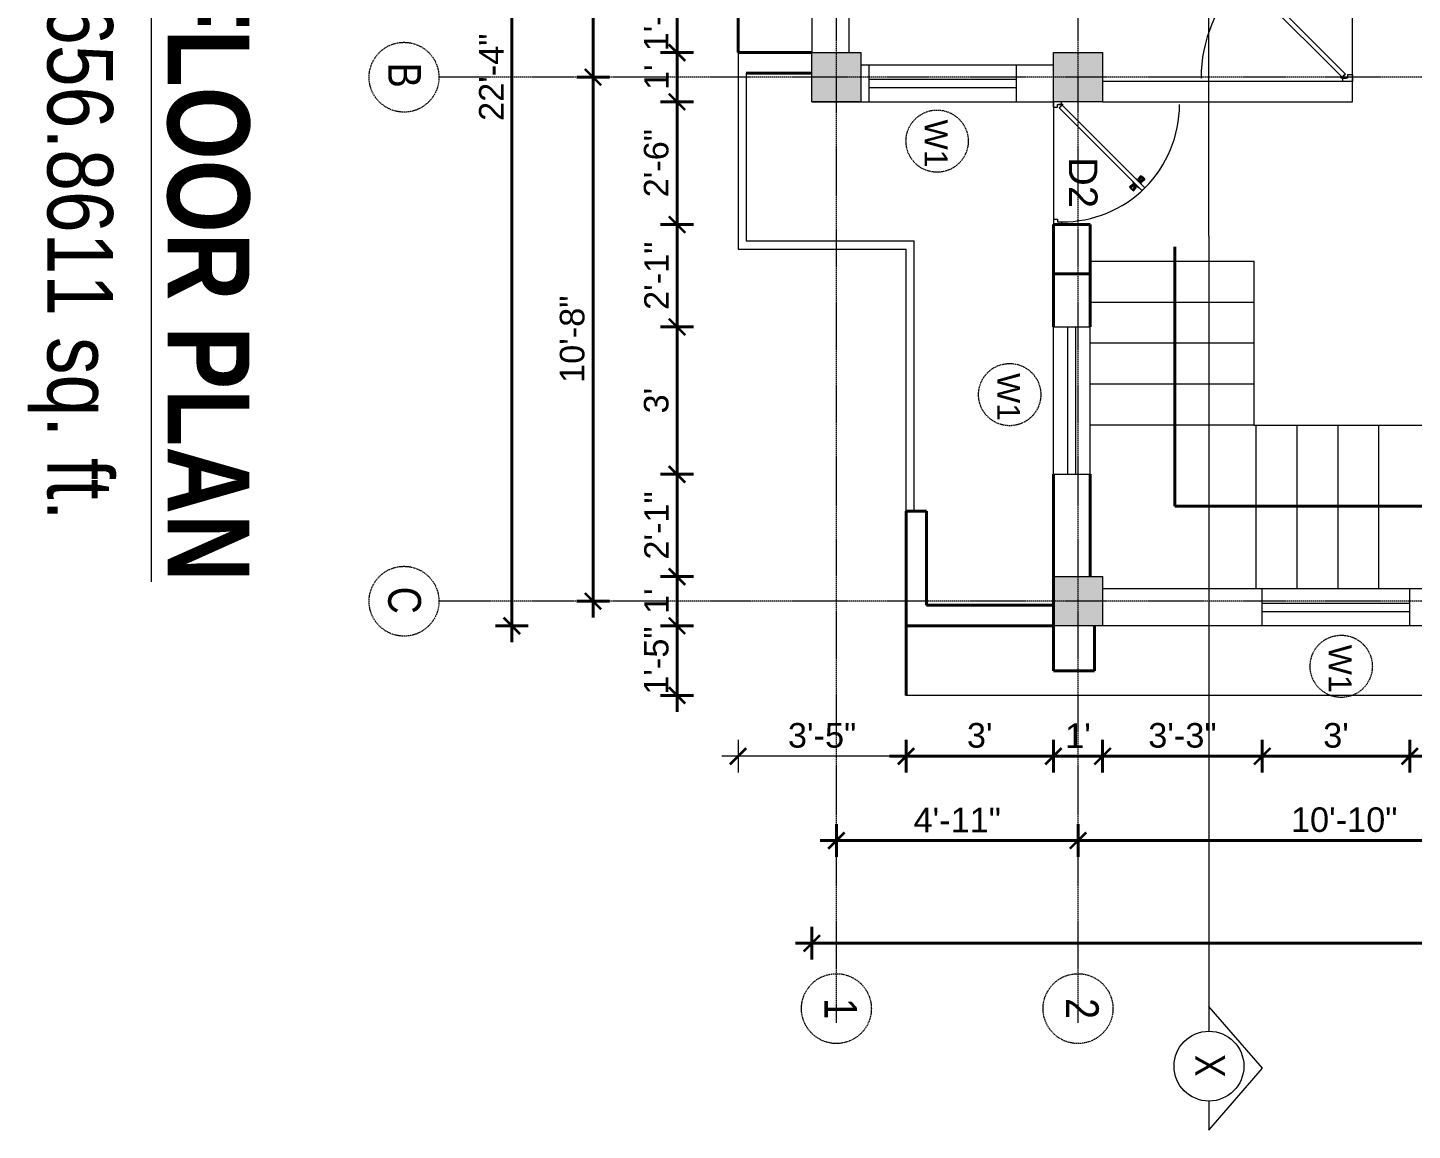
# Model space of a CAD drawing. Header units: inches. Extents: x 141029 to 166402, y -23568 to -18036.
# Drawn here: x 162493.4 to 162831.6, y -21508.2 to -21238.9 of the extents above; entities that cross this region are included whole.
import ezdxf

# ---------------------------------------------------------------- set-up
doc = ezdxf.new("R2010")
doc.units = ezdxf.units.IN
doc.header["$LTSCALE"] = 0.5
doc.header["$MEASUREMENT"] = 0
doc.header["$PDMODE"] = 66
doc.linetypes.add('CENTER', pattern=[2, 1.25, -0.25, 0.25, -0.25])
for name, color, linetype, lineweight in [('Annotate-Lite.w', 177, 'Continuous', 9), ('Annotations-Bold.w', 177, 'Continuous', 13), ('DOOR & WIN', 1, 'Continuous', 25), ('PUERTAS', 7, 'Continuous', 9), ('TEXT', 220, 'Continuous', 9), ('Text-100.w', 254, 'Continuous', 9), ('wall', 1, 'Continuous', 40)]:
    doc.layers.add(name, color=color, linetype=linetype, lineweight=lineweight)
doc.styles.add('ARAIL', font='ARIALN.TTF')
doc.styles.add('arial', font='arial.ttf')
doc.styles.add('DIMTEXT', font='arial.ttf', dxfattribs={"height": 6})
doc.styles.add('gaurav', font='arial.ttf')
doc.styles.get("Standard").update_dxf_attribs({"font": 'arial.ttf'})
doc.dimstyles.new('1 by 96', dxfattribs={"dimtxt": 6, "dimasz": 4, "dimexe": 4, "dimexo": 4, "dimgap": 2, "dimtad": 1, "dimdec": 0, "dimzin": 0, "dimdsep": 46, "dimlunit": 4, "dimtxsty": 'Standard', "dimblk": 'ARCHTICK', "dimcen": 0, "dimdle": 4, "dimadec": 0, "dimazin": 0, "dimtfac": 1, "dimtdec": 0, "dimtix": 1, "dimtofl": 0, "dimtmove": 1, "dimatfit": 3, "dimldrblk": 'ARCHTICK', "dimfxl": 4, "dimfxlon": 1, "dimtolj": 1, "dimtzin": 0, "dimlwd": -1, "dimlwe": -1, "dimarcsym": 0})

# ---------------------------------------------------------------- blocks, each defined once
blk = doc.blocks.new('3ft')
at = {"layer": 'PUERTAS', "color": 6}
for p, q in [((1.01, 2.52), (25.23, 26.74)), ((26.05, 25.92), (1.77, 1.64)), ((26.05, 25.92), (25.23, 26.74)), ((0, 2.4), (0, 0)), ((0.72, 2.4), (0, 2.4)), ((1.6, 0), (0, 0)), ((0.72, 1.52), (0.72, 2.44)), ((0.8, 1.52), (0.72, 1.52)), ((0.8, 1.52), (0.8, 2.41)), ((0.8, 1.2), (0.8, 1.52)), ((1.6, 1.2), (0.8, 1.2)), ((1.57, 1.84), (0.94, 2.47)), ((1.63, 1.89), (0.97, 2.55)), ((1.63, 1.89), (1.57, 1.84)), ((1.77, 1.64), (1.57, 1.84)), ((1.6, 0), (1.6, 1.2)), ((34.4, 0), (34.4, 1.2)), ((34.4, 1.2), (35.2, 1.2)), ((34.4, 0), (36, 0)), ((35.2, 1.2), (35.2, 2.4)), ((35.2, 2.4), (36, 2.4)), ((36, 0), (36, 2.4))]:
    blk.add_line(p, q, dxfattribs=at)
at = {"layer": 'PUERTAS', "color": 8}
for p, q in [((22.57, 24.94), (21.65, 25.68)), ((22.63, 24.99), (21.69, 25.75)), ((22.74, 25.1), (21.84, 25.9)), ((22.13, 26.28), (21.98, 26.13)), ((22.88, 25.24), (22.01, 26.06)), ((22.13, 26.28), (22.27, 26.42)), ((22.29, 26.41), (22.27, 26.42)), ((23.16, 25.52), (22.34, 26.39)), ((23.3, 25.66), (22.5, 26.56)), ((23.41, 25.77), (22.65, 26.71)), ((22.69, 24.32), (23.02, 24.83)), ((23.46, 25.83), (22.72, 26.75)), ((22.95, 24.96), (22.84, 25.07)), ((22.98, 24.99), (22.86, 25.1)), ((23.03, 25.04), (22.91, 25.15)), ((22.91, 24.53), (23.1, 24.91)), ((23.11, 25.12), (22.99, 25.23)), ((23.13, 24.76), (23.18, 24.99)), ((23.28, 25.3), (23.17, 25.41)), ((23.36, 25.37), (23.25, 25.49)), ((23.31, 24.94), (23.28, 25.08)), ((23.41, 25.43), (23.3, 25.54)), ((23.46, 25.09), (23.32, 25.13)), ((23.44, 25.45), (23.33, 25.56)), ((23.64, 25.27), (23.41, 25.22)), ((23.87, 25.49), (23.49, 25.3)), ((24.08, 25.71), (23.57, 25.38)), ((23.63, 23.38), (24.14, 23.72)), ((23.84, 23.6), (24.22, 23.79)), ((24.07, 23.82), (24.3, 23.88)), ((24.25, 24), (24.39, 23.97)), ((24.35, 23.72), (24.46, 23.61)), ((24.4, 24.15), (24.43, 24.01)), ((24.43, 23.8), (24.54, 23.69)), ((24.58, 24.33), (24.52, 24.1)), ((24.6, 23.97), (24.72, 23.86)), ((24.8, 24.56), (24.61, 24.18)), ((25.02, 24.77), (24.68, 24.26)), ((24.68, 24.05), (24.79, 23.94)), ((24.73, 24.1), (24.85, 23.99)), ((24.76, 24.13), (24.87, 24.02)), ((24.83, 23.85), (25.7, 23.03)), ((24.97, 23.99), (25.87, 23.2)), ((25.08, 24.1), (26.02, 23.34)), ((25.14, 24.15), (26.06, 23.41)), ((24.25, 23.26), (24.99, 22.34)), ((24.27, 23.64), (24.38, 23.53)), ((24.3, 23.67), (24.41, 23.56)), ((24.3, 23.32), (25.06, 22.38)), ((24.41, 23.43), (25.2, 22.53)), ((24.55, 23.57), (25.37, 22.7)), ((25.58, 22.82), (25.43, 22.67)), ((25.58, 22.82), (25.73, 22.97)), ((25.72, 22.98), (25.73, 22.97)), ((0, 0), (36, 0))]:
    blk.add_line(p, q, dxfattribs=at)
at = {"layer": 'PUERTAS', "color": 1}
for p, q in [((21.67, 25.73), (22.17, 26.23)), ((22.49, 24.95), (21.67, 25.61)), ((21.7, 25.82), (22.14, 26.26)), ((21.73, 25.79), (21.7, 25.82)), ((22.58, 26.7), (22.14, 26.26)), ((22.67, 26.73), (22.17, 26.23)), ((22.61, 26.67), (22.58, 26.7)), ((22.6, 24.96), (23.02, 25.38)), ((22.61, 24.25), (22.92, 24.72)), ((22.62, 24.13), (22.61, 24.14)), ((22.7, 25.07), (22.71, 25.06)), ((23.45, 25.91), (22.79, 26.73)), ((22.82, 25.06), (23.08, 25.32)), ((22.94, 24.95), (22.83, 25.07)), ((22.92, 24.72), (22.92, 24.72)), ((22.93, 24.94), (23.19, 25.21)), ((22.93, 24.84), (22.93, 24.83)), ((23.44, 25.81), (23.02, 25.38)), ((23.34, 25.58), (23.08, 25.32)), ((23.46, 25.47), (23.19, 25.21)), ((23.33, 25.7), (23.34, 25.69)), ((23.45, 25.46), (23.33, 25.57)), ((23.57, 25.47), (23.57, 25.47)), ((24.15, 25.79), (23.68, 25.48)), ((23.68, 25.48), (23.68, 25.48)), ((24.25, 23.62), (24.51, 23.89)), ((24.27, 25.78), (24.26, 25.79)), ((24.26, 23.29), (24.69, 23.71)), ((24.37, 23.52), (24.63, 23.77)), ((24.78, 24.15), (24.51, 23.89)), ((24.89, 24.03), (24.63, 23.77)), ((25.11, 24.14), (24.69, 23.71)), ((24.77, 24.14), (24.88, 24.03)), ((24.79, 24.38), (24.78, 24.37)), ((24.78, 24.26), (24.78, 24.26)), ((25.1, 24.84), (24.79, 24.38)), ((25, 24.03), (25, 24.03)), ((25.09, 24.96), (25.1, 24.95)), ((25.22, 24.14), (26.03, 23.48)), ((23.44, 23.31), (23.45, 23.3)), ((23.56, 23.3), (24.03, 23.61)), ((24.03, 23.61), (24.03, 23.62)), ((24.14, 23.62), (24.14, 23.62)), ((24.26, 23.63), (24.37, 23.52)), ((24.26, 23.18), (24.92, 22.37)), ((24.37, 23.4), (24.37, 23.4)), ((25.04, 22.36), (25.54, 22.86)), ((25.1, 22.42), (25.13, 22.39)), ((25.13, 22.39), (25.57, 22.83)), ((26.04, 23.37), (25.54, 22.86)), ((26.01, 23.27), (25.57, 22.83)), ((25.98, 23.3), (26.01, 23.27))]:
    blk.add_line(p, q, dxfattribs=at)
at = {"layer": 'PUERTAS', "color": 2}
for p, q in [((21.99, 26.11), (21.98, 26.13)), ((25.42, 22.68), (25.43, 22.67))]:
    blk.add_line(p, q, dxfattribs=at)
at = {"layer": 'PUERTAS', "color": 6}
for radius in [0.155, 0.0752]:
    blk.add_circle((0.82, 2.56), radius, dxfattribs=at)
blk.add_arc((0.82, 2.56), 34.38, 359.7285, 90.0333, dxfattribs=at)
at = {"layer": 'PUERTAS', "color": 1}
for centre, start, end in [((22.54, 25.01), 231.0764, 315), ((22.67, 24.2), 135, 225), ((22.73, 26.68), 38.9236, 135), ((22.77, 25.12), 225, 315), ((22.99, 24.89), 135, 219.7428), ((22.87, 24.78), 315, 39.7428), ((23.28, 25.63), 315, 45), ((23.39, 25.86), 315, 38.9236), ((23.51, 25.41), 50.2572, 135), ((23.62, 25.53), 230.2572, 315), ((24.2, 25.73), 45, 135), ((24.84, 24.31), 135, 219.7428), ((24.72, 24.21), 315, 39.7428), ((24.94, 23.98), 45, 135), ((25.04, 24.89), 315, 45), ((25.17, 24.08), 51.0764, 135), ((23.51, 23.36), 225, 315), ((24.09, 23.56), 50.2572, 135), ((24.2, 23.68), 230.2572, 315), ((24.32, 23.23), 135, 218.9236), ((24.42, 23.46), 135, 225), ((24.98, 22.42), 218.9236, 315), ((25.98, 23.42), 315, 51.0764)]:
    blk.add_arc(centre, 0.08, start, end, dxfattribs=at)
blk = doc.blocks.new('*U213')
at = {"color": 3, "xscale": -1}
blk.add_blockref('3ft', (42, 0), dxfattribs=at)
blk = doc.blocks.new('2ft6in')
at = {"layer": 'PUERTAS', "color": 2}
for p, q in [((0.84, 2.1), (21.02, 22.28)), ((21.71, 21.6), (1.47, 1.37)), ((18.33, 21.76), (18.31, 21.77)), ((21.71, 21.6), (21.02, 22.28)), ((21.18, 18.9), (21.2, 18.89)), ((0, 2), (0, 0)), ((0.6, 2), (0, 2)), ((1.33, 0), (0, 0)), ((0.6, 1.26), (0.6, 2.04)), ((0.67, 1.26), (0.6, 1.26)), ((0.67, 1.26), (0.67, 2.01)), ((0.67, 1), (0.67, 1.26)), ((1.33, 1), (0.67, 1)), ((1.31, 1.53), (0.79, 2.06)), ((1.36, 1.58), (0.81, 2.12)), ((1.36, 1.58), (1.31, 1.53)), ((1.47, 1.37), (1.31, 1.53)), ((1.33, 0), (1.33, 1)), ((28.67, 0), (28.67, 1)), ((28.67, 1), (29.33, 1)), ((28.67, 0), (30, 0)), ((29.33, 1), (29.33, 2)), ((29.33, 2), (30, 2)), ((30, 0), (30, 2))]:
    blk.add_line(p, q, dxfattribs=at)
at = {"layer": 'PUERTAS', "color": 8}
for p, q in [((18.81, 20.78), (18.04, 21.4)), ((18.86, 20.83), (18.08, 21.46)), ((18.95, 20.92), (18.2, 21.58)), ((18.44, 21.9), (18.31, 21.77)), ((19.07, 21.03), (18.34, 21.72)), ((18.44, 21.9), (18.56, 22.02)), ((18.58, 22.01), (18.56, 22.02)), ((19.3, 21.26), (18.61, 22)), ((19.42, 21.38), (18.75, 22.14)), ((19.51, 21.48), (18.88, 22.26)), ((18.91, 20.27), (19.19, 20.69)), ((19.55, 21.53), (18.93, 22.3)), ((19.13, 20.8), (19.03, 20.9)), ((19.15, 20.82), (19.05, 20.92)), ((19.09, 20.44), (19.25, 20.76)), ((19.19, 20.87), (19.1, 20.96)), ((19.25, 20.93), (19.16, 21.02)), ((19.28, 20.63), (19.32, 20.83)), ((19.4, 21.08), (19.31, 21.17)), ((19.47, 21.15), (19.38, 21.24)), ((19.43, 20.78), (19.4, 20.9)), ((19.51, 21.19), (19.42, 21.28)), ((19.55, 20.91), (19.43, 20.94)), ((19.53, 21.21), (19.44, 21.3)), ((19.7, 21.06), (19.51, 21.01)), ((19.89, 21.24), (19.58, 21.08)), ((20.07, 21.42), (19.64, 21.15)), ((20.67, 20.47), (20.51, 20.15)), ((20.85, 20.64), (20.57, 20.22)), ((19.69, 19.49), (20.12, 19.76)), ((19.87, 19.67), (20.18, 19.83)), ((20.06, 19.85), (20.25, 19.9)), ((20.21, 20), (20.33, 19.97)), ((20.21, 19.38), (20.83, 18.61)), ((20.23, 19.7), (20.32, 19.61)), ((20.25, 19.72), (20.34, 19.63)), ((20.25, 19.43), (20.88, 18.65)), ((20.29, 19.76), (20.38, 19.67)), ((20.33, 20.13), (20.36, 20.01)), ((20.34, 19.53), (21, 18.77)), ((20.36, 19.83), (20.45, 19.74)), ((20.48, 20.28), (20.44, 20.08)), ((20.46, 19.64), (21.14, 18.91)), ((20.5, 19.98), (20.6, 19.89)), ((20.57, 20.04), (20.66, 19.95)), ((20.61, 20.09), (20.7, 19.99)), ((20.63, 20.11), (20.72, 20.01)), ((20.69, 19.87), (21.42, 19.19)), ((20.81, 19.99), (21.56, 19.33)), ((20.9, 20.08), (21.68, 19.45)), ((20.95, 20.13), (21.72, 19.51)), ((21.32, 19.01), (21.2, 18.89)), ((21.32, 19.01), (21.44, 19.14)), ((21.43, 19.15), (21.44, 19.14)), ((0, 0), (30, 0))]:
    blk.add_line(p, q, dxfattribs=at)
at = {"layer": 'PUERTAS', "color": 1}
for p, q in [((18.06, 21.44), (18.48, 21.86)), ((18.74, 20.79), (18.06, 21.34)), ((18.08, 21.51), (18.45, 21.88)), ((18.11, 21.49), (18.08, 21.51)), ((18.82, 22.25), (18.45, 21.88)), ((18.9, 22.28), (18.48, 21.86)), ((18.84, 22.23), (18.82, 22.25)), ((18.83, 20.8), (19.18, 21.15)), ((18.84, 20.21), (19.1, 20.6)), ((18.92, 20.89), (18.93, 20.88)), ((19.54, 21.59), (18.99, 22.27)), ((19.02, 20.88), (19.24, 21.1)), ((19.12, 20.8), (19.03, 20.89)), ((19.1, 20.7), (19.11, 20.69)), ((19.1, 20.6), (19.1, 20.6)), ((19.11, 20.79), (19.33, 21.01)), ((19.54, 21.5), (19.18, 21.15)), ((19.45, 21.31), (19.24, 21.1)), ((19.55, 21.22), (19.33, 21.01)), ((19.45, 21.41), (19.45, 21.41)), ((19.54, 21.22), (19.45, 21.31)), ((19.64, 21.23), (19.64, 21.23)), ((19.74, 21.24), (19.73, 21.23)), ((20.12, 21.49), (19.74, 21.24)), ((20.22, 21.48), (20.22, 21.49)), ((20.66, 20.31), (20.65, 20.31)), ((20.91, 20.7), (20.66, 20.31)), ((20.91, 20.8), (20.91, 20.79)), ((18.85, 20.11), (18.84, 20.12)), ((19.53, 19.43), (19.54, 19.42)), ((19.64, 19.42), (20.02, 19.67)), ((20.02, 19.67), (20.03, 19.68)), ((20.12, 19.68), (20.12, 19.68)), ((20.21, 19.69), (20.43, 19.9)), ((20.22, 19.41), (20.57, 19.76)), ((20.22, 19.69), (20.31, 19.6)), ((20.22, 19.32), (20.76, 18.64)), ((20.31, 19.6), (20.52, 19.81)), ((20.31, 19.5), (20.31, 19.5)), ((20.65, 20.12), (20.43, 19.9)), ((20.74, 20.03), (20.52, 19.81)), ((20.93, 20.11), (20.57, 19.76)), ((20.64, 20.11), (20.73, 20.02)), ((20.65, 20.21), (20.65, 20.22)), ((20.84, 20.02), (20.83, 20.03)), ((20.86, 18.63), (21.28, 19.05)), ((20.91, 18.68), (20.94, 18.66)), ((20.94, 18.66), (21.31, 19.03)), ((21.02, 20.12), (21.7, 19.57)), ((21.7, 19.47), (21.28, 19.05)), ((21.67, 19.4), (21.31, 19.03)), ((21.65, 19.42), (21.67, 19.4))]:
    blk.add_line(p, q, dxfattribs=at)
at = {"layer": 'PUERTAS', "color": 2}
for radius in [0.129, 0.0627]:
    blk.add_circle((0.68, 2.14), radius, dxfattribs=at)
at = {"layer": 'PUERTAS', "color": 8}
blk.add_arc((0.68, 2.14), 28.65, 359.7285, 90.0333, dxfattribs=at)
at = {"layer": 'PUERTAS', "color": 1}
for centre, start, end in [((18.78, 20.84), 231.0764, 315), ((18.94, 22.23), 38.9236, 135), ((18.97, 20.93), 225, 315), ((19.16, 20.74), 135, 219.7428), ((19.06, 20.65), 315, 39.7428), ((19.4, 21.36), 315, 45), ((19.49, 21.55), 315, 38.9236), ((19.6, 21.18), 50.2572, 135), ((19.68, 21.28), 230.2572, 315), ((20.17, 21.44), 45, 135), ((20.7, 20.26), 135, 219.7428), ((20.87, 20.75), 315, 45), ((18.89, 20.16), 135, 225), ((19.59, 19.47), 225, 315), ((20.07, 19.63), 50.2572, 135), ((20.16, 19.73), 230.2572, 315), ((20.27, 19.36), 135, 218.9236), ((20.35, 19.55), 135, 225), ((20.6, 20.17), 315, 39.7428), ((20.78, 19.98), 45, 135), ((20.82, 18.68), 218.9236, 315), ((20.98, 20.07), 51.0764, 135), ((21.65, 19.52), 315, 51.0764)]:
    blk.add_arc(centre, 0.0667, start, end, dxfattribs=at)
blk = doc.blocks.new('*U216')
at = {"color": 3}
blk.add_blockref('2ft6in', (0, 0), dxfattribs=at)
blk = doc.blocks.new('_ArchTick')
at = {"color": 0, "linetype": 'ByBlock', "const_width": 0.15}
blk.add_lwpolyline([(-0.5, -0.5), (0.5, 0.5)], dxfattribs=at)
blk = doc.blocks.new('*D989')
at = {"layer": 'Defpoints', "color": 0, "transparency": 16777216}
for p in [(162743.94, -21384.98), (162755.94, -21384.98), (162743.94, -21416.85)]:
    blk.add_point(p, dxfattribs=at)
at = {"layer": 'wall', "color": 0, "transparency": 16777216}
for p, q in [((162743.94, -21412.85), (162743.94, -21420.85)), ((162755.94, -21412.85), (162755.94, -21420.85)), ((162759.94, -21416.85), (162739.94, -21416.85))]:
    blk.add_line(p, q, dxfattribs=at)
at = {"layer": 'wall', "color": 0, "transparency": 16777216, "xscale": 4, "yscale": 4, "zscale": 4, "rotation": 180}
blk.add_blockref('_ArchTick', (162743.94, -21416.85), dxfattribs=at)
at = {"layer": 'wall', "color": 0, "transparency": 16777216, "xscale": 4, "yscale": 4, "zscale": 4}
blk.add_blockref('_ArchTick', (162755.94, -21416.85), dxfattribs=at)
at = {"layer": 'wall', "color": 0, "transparency": 16777216, "insert": (162749.94, -21411.84), "char_height": 6, "attachment_point": 5}
blk.add_mtext("\\A1;1'", dxfattribs=at)
blk = doc.blocks.new('*D991')
at = {"layer": 'Defpoints', "color": 0, "transparency": 16777216}
for p in [(162749.94, -21384.98), (162879.94, -21384.98), (162749.94, -21437.45)]:
    blk.add_point(p, dxfattribs=at)
at = {"layer": 'wall', "color": 0, "transparency": 16777216}
for p, q in [((162749.94, -21433.45), (162749.94, -21441.45)), ((162879.94, -21433.45), (162879.94, -21441.45)), ((162883.94, -21437.45), (162745.94, -21437.45))]:
    blk.add_line(p, q, dxfattribs=at)
at = {"layer": 'wall', "color": 0, "transparency": 16777216, "xscale": 4, "yscale": 4, "zscale": 4, "rotation": 180}
blk.add_blockref('_ArchTick', (162749.94, -21437.45), dxfattribs=at)
at = {"layer": 'wall', "color": 0, "transparency": 16777216, "xscale": 4, "yscale": 4, "zscale": 4}
blk.add_blockref('_ArchTick', (162879.94, -21437.45), dxfattribs=at)
at = {"layer": 'wall', "color": 0, "transparency": 16777216, "insert": (162814.94, -21432.38), "char_height": 6, "attachment_point": 5}
blk.add_mtext('\\A1;10\'-10"', dxfattribs=at)
blk = doc.blocks.new('*D992')
at = {"layer": 'Defpoints', "color": 0, "transparency": 16777216}
for p in [(162690.94, -21256.98), (162749.94, -21384.98), (162690.94, -21437.45)]:
    blk.add_point(p, dxfattribs=at)
at = {"layer": 'wall', "color": 0, "transparency": 16777216}
for p, q in [((162690.94, -21433.45), (162690.94, -21441.45)), ((162749.94, -21433.45), (162749.94, -21441.45)), ((162753.94, -21437.45), (162686.94, -21437.45))]:
    blk.add_line(p, q, dxfattribs=at)
at = {"layer": 'wall', "color": 0, "transparency": 16777216, "xscale": 4, "yscale": 4, "zscale": 4, "rotation": 180}
blk.add_blockref('_ArchTick', (162690.94, -21437.45), dxfattribs=at)
at = {"layer": 'wall', "color": 0, "transparency": 16777216, "xscale": 4, "yscale": 4, "zscale": 4}
blk.add_blockref('_ArchTick', (162749.94, -21437.45), dxfattribs=at)
at = {"layer": 'wall', "color": 0, "transparency": 16777216, "insert": (162720.44, -21432.44), "char_height": 6, "attachment_point": 5}
blk.add_mtext('\\A1;4\'-11"', dxfattribs=at)
blk = doc.blocks.new('*D993')
at = {"layer": 'Defpoints', "color": 0, "transparency": 16777216}
for p in [(162684.94, -21256.98), (163031.94, -21256.98), (163031.94, -21462.53)]:
    blk.add_point(p, dxfattribs=at)
at = {"layer": 'wall', "color": 0, "transparency": 16777216}
for p, q in [((162684.94, -21458.53), (162684.94, -21466.53)), ((163031.94, -21458.53), (163031.94, -21466.53)), ((162680.94, -21462.53), (163035.94, -21462.53))]:
    blk.add_line(p, q, dxfattribs=at)
at = {"layer": 'wall', "color": 0, "transparency": 16777216, "xscale": 4, "yscale": 4, "zscale": 4, "rotation": 180}
blk.add_blockref('_ArchTick', (162684.94, -21462.53), dxfattribs=at)
at = {"layer": 'wall', "color": 0, "transparency": 16777216, "xscale": 4, "yscale": 4, "zscale": 4}
blk.add_blockref('_ArchTick', (163031.94, -21462.53), dxfattribs=at)
at = {"layer": 'wall', "color": 0, "transparency": 16777216, "insert": (162858.44, -21457.47), "char_height": 6, "attachment_point": 5}
blk.add_mtext('\\A1;28\'-11"', dxfattribs=at)
blk = doc.blocks.new('*D994')
at = {"layer": 'Defpoints', "color": 0, "transparency": 16777216}
for p in [(162684.94, -21122.98), (162631.51, -21250.98), (162684.94, -21250.98)]:
    blk.add_point(p, dxfattribs=at)
at = {"layer": 'wall', "color": 0, "transparency": 16777216}
for p, q in [((162631.51, -21118.98), (162631.51, -21254.98)), ((162635.51, -21122.98), (162627.51, -21122.98)), ((162635.51, -21250.98), (162627.51, -21250.98))]:
    blk.add_line(p, q, dxfattribs=at)
at = {"layer": 'wall', "color": 0, "transparency": 16777216, "xscale": 4, "yscale": 4, "zscale": 4}
for p, rotation in [((162631.51, -21122.98), 90), ((162631.51, -21250.98), 270)]:
    blk.add_blockref('_ArchTick', p, dxfattribs=dict(at, rotation=rotation))
at = {"layer": 'wall', "color": 0, "transparency": 16777216, "insert": (162626.44, -21186.98), "char_height": 6, "attachment_point": 5, "rotation": 90}
blk.add_mtext('\\A1;10\'-8"', dxfattribs=at)
blk = doc.blocks.new('*D995')
at = {"layer": 'Defpoints', "color": 0, "transparency": 16777216}
for p in [(162684.94, -21250.98), (162631.51, -21378.98), (162743.94, -21378.98)]:
    blk.add_point(p, dxfattribs=at)
at = {"layer": 'wall', "color": 0, "transparency": 16777216}
for p, q in [((162631.51, -21246.98), (162631.51, -21382.98)), ((162635.51, -21250.98), (162627.51, -21250.98)), ((162635.51, -21378.98), (162627.51, -21378.98))]:
    blk.add_line(p, q, dxfattribs=at)
at = {"layer": 'wall', "color": 0, "transparency": 16777216, "xscale": 4, "yscale": 4, "zscale": 4}
for p, rotation in [((162631.51, -21250.98), 90), ((162631.51, -21378.98), 270)]:
    blk.add_blockref('_ArchTick', p, dxfattribs=dict(at, rotation=rotation))
at = {"layer": 'wall', "color": 0, "transparency": 16777216, "insert": (162626.44, -21314.98), "char_height": 6, "attachment_point": 5, "rotation": 90}
blk.add_mtext('\\A1;10\'-8"', dxfattribs=at)
blk = doc.blocks.new('*D996')
at = {"layer": 'Defpoints', "color": 0, "transparency": 16777216}
for p in [(162684.94, -21116.98), (162611.68, -21384.98), (162743.94, -21384.98)]:
    blk.add_point(p, dxfattribs=at)
at = {"layer": 'wall', "color": 0, "transparency": 16777216}
for p, q in [((162611.68, -21112.98), (162611.68, -21388.98)), ((162615.68, -21116.98), (162607.68, -21116.98)), ((162615.68, -21384.98), (162607.68, -21384.98))]:
    blk.add_line(p, q, dxfattribs=at)
at = {"layer": 'wall', "color": 0, "transparency": 16777216, "xscale": 4, "yscale": 4, "zscale": 4}
for p, rotation in [((162611.68, -21116.98), 90), ((162611.68, -21384.98), 270)]:
    blk.add_blockref('_ArchTick', p, dxfattribs=dict(at, rotation=rotation))
at = {"layer": 'wall', "color": 0, "transparency": 16777216, "insert": (162606.67, -21250.98), "char_height": 6, "attachment_point": 5, "rotation": 90}
blk.add_mtext('\\A1;22\'-4"', dxfattribs=at)
blk = doc.blocks.new('*D1087')
at = {"layer": 'Defpoints', "color": 0, "transparency": 16777216}
for p in [(162743.94, -21384.98), (162707.94, -21401.98), (162707.94, -21416.85)]:
    blk.add_point(p, dxfattribs=at)
at = {"layer": 'wall', "color": 0, "transparency": 16777216}
for p, q in [((162707.94, -21412.85), (162707.94, -21420.85)), ((162743.94, -21412.85), (162743.94, -21420.85)), ((162747.94, -21416.85), (162703.94, -21416.85))]:
    blk.add_line(p, q, dxfattribs=at)
at = {"layer": 'wall', "color": 0, "transparency": 16777216, "xscale": 4, "yscale": 4, "zscale": 4, "rotation": 180}
blk.add_blockref('_ArchTick', (162707.94, -21416.85), dxfattribs=at)
at = {"layer": 'wall', "color": 0, "transparency": 16777216, "xscale": 4, "yscale": 4, "zscale": 4}
blk.add_blockref('_ArchTick', (162743.94, -21416.85), dxfattribs=at)
at = {"layer": 'wall', "color": 0, "transparency": 16777216, "insert": (162725.94, -21411.78), "char_height": 6, "attachment_point": 5}
blk.add_mtext("\\A1;3'", dxfattribs=at)
blk = doc.blocks.new('*D1088')
at = {"layer": 'Annotate-Lite.w', "color": 0, "transparency": 16777216}
for p, q in [((162666.94, -21412.85), (162666.94, -21420.85)), ((162707.94, -21412.85), (162707.94, -21420.85)), ((162711.94, -21416.85), (162662.94, -21416.85))]:
    blk.add_line(p, q, dxfattribs=at)
at = {"layer": 'Defpoints', "color": 0, "transparency": 16777216}
for p in [(162666.94, -21292.98), (162707.94, -21401.98), (162666.94, -21416.85)]:
    blk.add_point(p, dxfattribs=at)
at = {"layer": 'Annotate-Lite.w', "color": 0, "transparency": 16777216, "xscale": 4, "yscale": 4, "zscale": 4, "rotation": 180}
blk.add_blockref('_ArchTick', (162666.94, -21416.85), dxfattribs=at)
at = {"layer": 'Annotate-Lite.w', "color": 0, "transparency": 16777216, "xscale": 4, "yscale": 4, "zscale": 4}
blk.add_blockref('_ArchTick', (162707.94, -21416.85), dxfattribs=at)
at = {"layer": 'Annotate-Lite.w', "color": 0, "transparency": 16777216, "insert": (162687.44, -21411.78), "char_height": 6, "attachment_point": 5}
blk.add_mtext('\\A1;3\'-5"', dxfattribs=at)
blk = doc.blocks.new('*D1089')
at = {"layer": 'Defpoints', "color": 0, "transparency": 16777216}
for p in [(162707.94, -21384.98), (162652.02, -21401.98), (162707.94, -21401.98)]:
    blk.add_point(p, dxfattribs=at)
at = {"layer": 'wall', "color": 0, "transparency": 16777216}
for p, q in [((162652.02, -21380.98), (162652.02, -21405.98)), ((162656.02, -21384.98), (162648.02, -21384.98)), ((162656.02, -21401.98), (162648.02, -21401.98))]:
    blk.add_line(p, q, dxfattribs=at)
at = {"layer": 'wall', "color": 0, "transparency": 16777216, "xscale": 4, "yscale": 4, "zscale": 4}
for p, rotation in [((162652.02, -21384.98), 90), ((162652.02, -21401.98), 270)]:
    blk.add_blockref('_ArchTick', p, dxfattribs=dict(at, rotation=rotation))
at = {"layer": 'wall', "color": 0, "transparency": 16777216, "insert": (162646.96, -21393.48), "char_height": 6, "attachment_point": 5, "rotation": 90}
blk.add_mtext('\\A1;1\'-5"', dxfattribs=at)
blk = doc.blocks.new('*D1072')
at = {"layer": 'Defpoints', "color": 0, "transparency": 16777216}
for p in [(162755.94, -21384.98), (162794.94, -21384.98), (162794.94, -21416.85)]:
    blk.add_point(p, dxfattribs=at)
at = {"layer": 'wall', "color": 0, "transparency": 16777216}
for p, q in [((162755.94, -21412.85), (162755.94, -21420.85)), ((162794.94, -21412.85), (162794.94, -21420.85)), ((162751.94, -21416.85), (162798.94, -21416.85))]:
    blk.add_line(p, q, dxfattribs=at)
at = {"layer": 'wall', "color": 0, "transparency": 16777216, "xscale": 4, "yscale": 4, "zscale": 4, "rotation": 180}
blk.add_blockref('_ArchTick', (162755.94, -21416.85), dxfattribs=at)
at = {"layer": 'wall', "color": 0, "transparency": 16777216, "xscale": 4, "yscale": 4, "zscale": 4}
blk.add_blockref('_ArchTick', (162794.94, -21416.85), dxfattribs=at)
at = {"layer": 'wall', "color": 0, "transparency": 16777216, "insert": (162775.44, -21411.78), "char_height": 6, "attachment_point": 5}
blk.add_mtext('\\A1;3\'-3"', dxfattribs=at)
blk = doc.blocks.new('*D1073')
at = {"layer": 'Defpoints', "color": 0, "transparency": 16777216}
for p in [(162794.94, -21384.98), (162830.94, -21384.98), (162830.94, -21416.85)]:
    blk.add_point(p, dxfattribs=at)
at = {"layer": 'wall', "color": 0, "transparency": 16777216}
for p, q in [((162794.94, -21412.85), (162794.94, -21420.85)), ((162830.94, -21412.85), (162830.94, -21420.85)), ((162790.94, -21416.85), (162834.94, -21416.85))]:
    blk.add_line(p, q, dxfattribs=at)
at = {"layer": 'wall', "color": 0, "transparency": 16777216, "xscale": 4, "yscale": 4, "zscale": 4, "rotation": 180}
blk.add_blockref('_ArchTick', (162794.94, -21416.85), dxfattribs=at)
at = {"layer": 'wall', "color": 0, "transparency": 16777216, "xscale": 4, "yscale": 4, "zscale": 4}
blk.add_blockref('_ArchTick', (162830.94, -21416.85), dxfattribs=at)
at = {"layer": 'wall', "color": 0, "transparency": 16777216, "insert": (162812.94, -21411.78), "char_height": 6, "attachment_point": 5}
blk.add_mtext("\\A1;3'", dxfattribs=at)
blk = doc.blocks.new('*D1074')
at = {"layer": 'Defpoints', "color": 0, "transparency": 16777216}
for p in [(162830.94, -21384.98), (162873.94, -21384.98), (162873.94, -21416.85)]:
    blk.add_point(p, dxfattribs=at)
at = {"layer": 'wall', "color": 0, "transparency": 16777216}
for p, q in [((162830.94, -21412.85), (162830.94, -21420.85)), ((162873.94, -21412.85), (162873.94, -21420.85)), ((162826.94, -21416.85), (162877.94, -21416.85))]:
    blk.add_line(p, q, dxfattribs=at)
at = {"layer": 'wall', "color": 0, "transparency": 16777216, "xscale": 4, "yscale": 4, "zscale": 4, "rotation": 180}
blk.add_blockref('_ArchTick', (162830.94, -21416.85), dxfattribs=at)
at = {"layer": 'wall', "color": 0, "transparency": 16777216, "xscale": 4, "yscale": 4, "zscale": 4}
blk.add_blockref('_ArchTick', (162873.94, -21416.85), dxfattribs=at)
at = {"layer": 'wall', "color": 0, "transparency": 16777216, "insert": (162852.44, -21411.78), "char_height": 6, "attachment_point": 5}
blk.add_mtext('\\A1;3\'-7"', dxfattribs=at)
blk = doc.blocks.new('*D1075')
at = {"layer": 'Defpoints', "color": 0, "transparency": 16777216}
for p in [(162652.02, -21372.98), (162743.94, -21372.98), (162707.94, -21384.98)]:
    blk.add_point(p, dxfattribs=at)
at = {"layer": 'wall', "color": 0, "transparency": 16777216}
for p, q in [((162652.02, -21388.98), (162652.02, -21368.98)), ((162656.02, -21372.98), (162648.02, -21372.98)), ((162656.02, -21384.98), (162648.02, -21384.98))]:
    blk.add_line(p, q, dxfattribs=at)
at = {"layer": 'wall', "color": 0, "transparency": 16777216, "xscale": 4, "yscale": 4, "zscale": 4}
for p, rotation in [((162652.02, -21372.98), 90), ((162652.02, -21384.98), 270)]:
    blk.add_blockref('_ArchTick', p, dxfattribs=dict(at, rotation=rotation))
at = {"layer": 'wall', "color": 0, "transparency": 16777216, "insert": (162647.01, -21378.98), "char_height": 6, "attachment_point": 5, "rotation": 90}
blk.add_mtext("\\A1;1'", dxfattribs=at)
blk = doc.blocks.new('*D1076')
at = {"layer": 'Defpoints', "color": 0, "transparency": 16777216}
for p in [(162652.02, -21347.98), (162743.94, -21347.98), (162743.94, -21372.98)]:
    blk.add_point(p, dxfattribs=at)
at = {"layer": 'wall', "color": 0, "transparency": 16777216}
for p, q in [((162652.02, -21376.98), (162652.02, -21343.98)), ((162656.02, -21347.98), (162648.02, -21347.98)), ((162656.02, -21372.98), (162648.02, -21372.98))]:
    blk.add_line(p, q, dxfattribs=at)
at = {"layer": 'wall', "color": 0, "transparency": 16777216, "xscale": 4, "yscale": 4, "zscale": 4}
for p, rotation in [((162652.02, -21347.98), 90), ((162652.02, -21372.98), 270)]:
    blk.add_blockref('_ArchTick', p, dxfattribs=dict(at, rotation=rotation))
at = {"layer": 'wall', "color": 0, "transparency": 16777216, "insert": (162647.01, -21360.48), "char_height": 6, "attachment_point": 5, "rotation": 90}
blk.add_mtext('\\A1;2\'-1"', dxfattribs=at)
blk = doc.blocks.new('*D1077')
at = {"layer": 'Defpoints', "color": 0, "transparency": 16777216}
for p in [(162652.02, -21311.98), (162743.94, -21311.98), (162743.94, -21347.98)]:
    blk.add_point(p, dxfattribs=at)
at = {"layer": 'wall', "color": 0, "transparency": 16777216}
for p, q in [((162652.02, -21351.98), (162652.02, -21307.98)), ((162656.02, -21311.98), (162648.02, -21311.98)), ((162656.02, -21347.98), (162648.02, -21347.98))]:
    blk.add_line(p, q, dxfattribs=at)
at = {"layer": 'wall', "color": 0, "transparency": 16777216, "xscale": 4, "yscale": 4, "zscale": 4}
for p, rotation in [((162652.02, -21311.98), 90), ((162652.02, -21347.98), 270)]:
    blk.add_blockref('_ArchTick', p, dxfattribs=dict(at, rotation=rotation))
at = {"layer": 'wall', "color": 0, "transparency": 16777216, "insert": (162646.96, -21329.98), "char_height": 6, "attachment_point": 5, "rotation": 90}
blk.add_mtext("\\A1;3'", dxfattribs=at)
blk = doc.blocks.new('*D1078')
at = {"layer": 'Defpoints', "color": 0, "transparency": 16777216}
for p in [(162652.02, -21286.98), (162743.94, -21286.98), (162743.94, -21311.98)]:
    blk.add_point(p, dxfattribs=at)
at = {"layer": 'wall', "color": 0, "transparency": 16777216}
for p, q in [((162652.02, -21315.98), (162652.02, -21282.98)), ((162656.02, -21286.98), (162648.02, -21286.98)), ((162656.02, -21311.98), (162648.02, -21311.98))]:
    blk.add_line(p, q, dxfattribs=at)
at = {"layer": 'wall', "color": 0, "transparency": 16777216, "xscale": 4, "yscale": 4, "zscale": 4}
for p, rotation in [((162652.02, -21286.98), 90), ((162652.02, -21311.98), 270)]:
    blk.add_blockref('_ArchTick', p, dxfattribs=dict(at, rotation=rotation))
at = {"layer": 'wall', "color": 0, "transparency": 16777216, "insert": (162647.01, -21299.48), "char_height": 6, "attachment_point": 5, "rotation": 90}
blk.add_mtext('\\A1;2\'-1"', dxfattribs=at)
blk = doc.blocks.new('*D1079')
at = {"layer": 'Defpoints', "color": 0, "transparency": 16777216}
for p in [(162652.02, -21256.98), (162684.94, -21256.98), (162743.94, -21286.98)]:
    blk.add_point(p, dxfattribs=at)
at = {"layer": 'wall', "color": 0, "transparency": 16777216}
for p, q in [((162652.02, -21290.98), (162652.02, -21252.98)), ((162656.02, -21256.98), (162648.02, -21256.98)), ((162656.02, -21286.98), (162648.02, -21286.98))]:
    blk.add_line(p, q, dxfattribs=at)
at = {"layer": 'wall', "color": 0, "transparency": 16777216, "xscale": 4, "yscale": 4, "zscale": 4}
for p, rotation in [((162652.02, -21256.98), 90), ((162652.02, -21286.98), 270)]:
    blk.add_blockref('_ArchTick', p, dxfattribs=dict(at, rotation=rotation))
at = {"layer": 'wall', "color": 0, "transparency": 16777216, "insert": (162646.96, -21271.98), "char_height": 6, "attachment_point": 5, "rotation": 90}
blk.add_mtext('\\A1;2\'-6"', dxfattribs=at)
blk = doc.blocks.new('*D1080')
at = {"layer": 'Defpoints', "color": 0, "transparency": 16777216}
for p in [(162652.02, -21244.98), (162684.94, -21244.98), (162684.94, -21256.98)]:
    blk.add_point(p, dxfattribs=at)
at = {"layer": 'wall', "color": 0, "transparency": 16777216}
for p, q in [((162652.02, -21260.98), (162652.02, -21240.98)), ((162656.02, -21244.98), (162648.02, -21244.98)), ((162656.02, -21256.98), (162648.02, -21256.98))]:
    blk.add_line(p, q, dxfattribs=at)
at = {"layer": 'wall', "color": 0, "transparency": 16777216, "xscale": 4, "yscale": 4, "zscale": 4}
for p, rotation in [((162652.02, -21244.98), 90), ((162652.02, -21256.98), 270)]:
    blk.add_blockref('_ArchTick', p, dxfattribs=dict(at, rotation=rotation))
at = {"layer": 'wall', "color": 0, "transparency": 16777216, "insert": (162647.01, -21250.98), "char_height": 6, "attachment_point": 5, "rotation": 90}
blk.add_mtext("\\A1;1'", dxfattribs=at)
blk = doc.blocks.new('*D1081')
at = {"layer": 'Defpoints', "color": 0, "transparency": 16777216}
for p in [(162652.02, -21222.98), (162684.94, -21222.98), (162684.94, -21244.98)]:
    blk.add_point(p, dxfattribs=at)
at = {"layer": 'wall', "color": 0, "transparency": 16777216}
for p, q in [((162652.02, -21248.98), (162652.02, -21218.98)), ((162656.02, -21222.98), (162648.02, -21222.98)), ((162656.02, -21244.98), (162648.02, -21244.98))]:
    blk.add_line(p, q, dxfattribs=at)
at = {"layer": 'wall', "color": 0, "transparency": 16777216, "xscale": 4, "yscale": 4, "zscale": 4}
for p, rotation in [((162652.02, -21222.98), 90), ((162652.02, -21244.98), 270)]:
    blk.add_blockref('_ArchTick', p, dxfattribs=dict(at, rotation=rotation))
at = {"layer": 'wall', "color": 0, "transparency": 16777216, "insert": (162646.96, -21233.98), "char_height": 6, "attachment_point": 5, "rotation": 90}
blk.add_mtext('\\A1;1\'-10"', dxfattribs=at)

msp = doc.modelspace()

# ---------------------------------------------------------------- hatches: boundary and pattern name
at = {"layer": 'wall'}
for points in [[(162696.94, -21256.98), (162696.94, -21244.98), (162684.94, -21244.98), (162684.94, -21256.98)], [(162755.94, -21256.98), (162755.94, -21244.98), (162743.94, -21244.98), (162743.94, -21256.98)], [(162755.94, -21384.98), (162755.94, -21372.98), (162743.94, -21372.98), (162743.94, -21384.98)]]:
    msp.add_hatch(color=256, dxfattribs=at).paths.add_polyline_path(points)

# ---------------------------------------------------------------- linework, layer by layer
at = {"layer": 'Annotate-Lite.w', "color": 1}
for p, q in [((162684.94, -21222.98), (162684.94, -21244.98)), ((162693.94, -21222.98), (162693.94, -21244.98)), ((162666.94, -21244.98), (162666.94, -21292.98)), ((162696.94, -21247.98), (162743.94, -21247.98)), ((162668.94, -21249.98), (162668.94, -21290.98)), ((162734.94, -21256.98), (162743.94, -21256.98)), ((162668.94, -21290.98), (162709.94, -21290.98)), ((162709.94, -21356.98), (162709.94, -21290.98)), ((162666.94, -21292.98), (162707.94, -21292.98)), ((162707.94, -21384.98), (162707.94, -21292.98)), ((162794.94, -21375.98), (162755.94, -21375.98)), ((162873.94, -21375.98), (162830.94, -21375.98)), ((162794.94, -21384.98), (162753.94, -21384.98)), ((162873.94, -21384.98), (162830.94, -21384.98))]:
    msp.add_line(p, q, dxfattribs=at)
at = {"layer": 'Annotate-Lite.w', "color": 3}
for p, q in [((162698.94, -21256.98), (162698.94, -21247.98)), ((162734.94, -21256.98), (162734.94, -21247.98)), ((162698.94, -21251.48), (162734.94, -21251.48)), ((162698.94, -21253.48), (162734.94, -21253.48)), ((162698.94, -21256.98), (162734.94, -21256.98)), ((162743.94, -21347.98), (162743.94, -21311.98)), ((162743.94, -21311.98), (162752.94, -21311.98)), ((162747.44, -21347.98), (162747.44, -21311.98)), ((162749.44, -21347.98), (162749.44, -21311.98)), ((162752.94, -21347.98), (162752.94, -21311.98)), ((162743.94, -21347.98), (162752.94, -21347.98)), ((162794.94, -21384.98), (162794.94, -21375.98)), ((162830.94, -21375.98), (162794.94, -21375.98)), ((162830.94, -21384.98), (162830.94, -21375.98)), ((162794.94, -21379.48), (162830.94, -21379.48)), ((162794.94, -21381.48), (162830.94, -21381.48)), ((162830.94, -21384.98), (162794.94, -21384.98))]:
    msp.add_line(p, q, dxfattribs=at)
at = {"layer": 'Annotate-Lite.w'}
for p, q in [((162755.94, -21251.98), (162816.94, -21251.98)), ((162816.94, -21256.98), (162816.94, -21251.98)), ((162684.94, -21256.98), (162698.94, -21256.98)), ((162755.94, -21256.98), (162816.94, -21256.98)), ((162792.94, -21295.98), (162752.94, -21295.98)), ((162752.94, -21298.98), (162752.94, -21295.98)), ((162792.94, -21335.98), (162792.94, -21295.98)), ((162792.94, -21305.98), (162752.94, -21305.98)), ((162792.94, -21315.98), (162752.94, -21315.98)), ((162792.94, -21325.98), (162752.94, -21325.98)), ((162792.94, -21335.98), (162752.94, -21335.98)), ((162792.94, -21335.98), (162833.94, -21335.98)), ((162793.44, -21375.98), (162793.44, -21335.98)), ((162803.44, -21375.98), (162803.44, -21335.98)), ((162813.44, -21375.98), (162813.44, -21335.98)), ((162823.44, -21375.98), (162823.44, -21335.98)), ((162873.94, -21401.98), (162707.94, -21401.98))]:
    msp.add_line(p, q, dxfattribs=at)
for points in [[(162696.94, -21244.98), (162696.94, -21256.98), (162684.94, -21256.98), (162684.94, -21244.98)], [(162755.94, -21244.98), (162755.94, -21256.98), (162743.94, -21256.98), (162743.94, -21244.98)], [(162755.94, -21372.98), (162755.94, -21384.98), (162743.94, -21384.98), (162743.94, -21372.98)]]:
    msp.add_lwpolyline(points, close=True, dxfattribs=at)
at = {"layer": 'Annotations-Bold.w', "color": 0, "linetype": 'CENTER', "ltscale": 0.3}
for p, q in [((162690.94, -21481.98), (162690.94, -21017.55)), ((162749.94, -21481.98), (162749.94, -21017.55)), ((163096.12, -21250.98), (162593.88, -21250.98)), ((163096.12, -21378.98), (162593.88, -21378.98))]:
    msp.add_line(p, q, dxfattribs=at)
for centre, radius in [((162585.35, -21250.98), 8.53), ((162715.53, -21266.59), 7.6), ((162733.25, -21328.51), 7.6), ((162585.35, -21378.98), 8.53), ((162814.22, -21394.88), 7.6), ((162690.94, -21478.49), 8.53), ((162749.94, -21478.49), 8.53)]:
    msp.add_circle(centre, radius, dxfattribs=at)
at = {"layer": 'TEXT'}
for points in [[(162781.92, -21289.79), (162781.92, -21020.49)], [(162781.92, -21289.79), (162781.92, -21484.02)], [(162781.92, -21501.08), (162781.92, -21508.22), (162795.01, -21493.08), (162781.92, -21477.94)]]:
    msp.add_lwpolyline(points, dxfattribs=at)
msp.add_circle((162781.92, -21492.55), 8.53, dxfattribs=at)
at = {"layer": 'wall'}
for p, q in [((162666.94, -21098.98), (162666.94, -21244.98)), ((162684.94, -21244.98), (162666.94, -21244.98)), ((162684.94, -21249.98), (162668.94, -21249.98)), ((162743.94, -21311.98), (162743.94, -21286.98)), ((162743.94, -21286.98), (162752.94, -21286.98)), ((162752.94, -21286.98), (162752.94, -21298.98)), ((162773.6, -21292.41), (162773.6, -21355.78)), ((162743.94, -21298.98), (162752.94, -21298.98)), ((162752.94, -21311.98), (162752.94, -21298.98)), ((162743.94, -21347.98), (162743.94, -21372.98)), ((162743.94, -21395.98), (162743.94, -21347.98)), ((162752.94, -21372.98), (162752.94, -21347.98)), ((162852.47, -21355.78), (162773.6, -21355.78)), ((162707.94, -21384.98), (162707.94, -21356.98)), ((162707.94, -21356.98), (162712.94, -21356.98)), ((162712.94, -21379.98), (162712.94, -21356.98)), ((162743.94, -21379.98), (162712.94, -21379.98)), ((162743.94, -21384.98), (162707.94, -21384.98)), ((162707.94, -21384.98), (162707.94, -21401.98)), ((162753.94, -21384.98), (162753.94, -21395.98)), ((162753.94, -21395.98), (162743.94, -21395.98))]:
    msp.add_line(p, q, dxfattribs=at)

# ---------------------------------------------------------------- block references
at = {"layer": 'DOOR & WIN', "xscale": -1, "rotation": 90}
msp.add_blockref('*U213', (162816.94, -21209.98), dxfattribs=at)
at = {"layer": 'DOOR & WIN', "rotation": 270}
msp.add_blockref('*U216', (162743.94, -21256.98), dxfattribs=at)

# ---------------------------------------------------------------- texts
at = {"layer": 'Annotations-Bold.w', "color": 0, "linetype": 'CENTER', "ltscale": 0.3, "attachment_point": 1, "rotation": 270}
for s, width, insert, char_height, style in [('B', 6.5393, (162589.49, -21247.44), 8, 'ARAIL'), ('W1', 8, (162718.09, -21261.31), 5.6, 'gaurav'), ('W1', 8, (162735.8, -21323.23), 5.6, 'gaurav'), ('C', 6.5393, (162589.49, -21375.44), 8, 'ARAIL'), ('W1', 8, (162816.77, -21389.6), 5.6, 'gaurav'), ('1', 6.5393, (162695.99, -21475.94), 8, 'ARAIL'), ('2', 6.5393, (162754.99, -21475.94), 8, 'ARAIL')]:
    msp.add_mtext_dynamic_manual_height_columns(s, width=width, gutter_width=100, heights=[0], dxfattribs=dict(at, insert=insert, char_height=char_height, style=style))
at = {"layer": 'TEXT', "style": 'DIMTEXT'}
msp.add_text('D2', height=7, rotation=270, dxfattribs=at).set_placement((162747.7, -21270.45))
at = {"layer": 'TEXT', "insert": (162785.83, -21489.71), "char_height": 7.2, "attachment_point": 9, "rotation": 90, "style": 'ARAIL'}
msp.add_mtext_dynamic_manual_height_columns('X', width=125.4648, gutter_width=90, heights=[0], dxfattribs=at)
at = {"layer": 'Text-100.w', "insert": (162547.61, -21263.49), "char_height": 20, "width": 569.1024, "attachment_point": 2, "rotation": 270, "style": 'arial'}
msp.add_mtext('\\A1;{\\fArial Narrow|b1|i0|c0|p34;\\LFIRST FLOOR PLAN\\P\\fArial Narrow|b0|i0|c0|p34;\\H0.8x;\\lAREA : 656.8611 sq. ft.}', dxfattribs=at)

# ---------------------------------------------------------------- dimensions: what is measured, and where the dimension line sits
at = {"layer": 'Annotate-Lite.w', "color": 1}
dim = msp.add_linear_dim(base=(162666.94, -21416.85), p1=(162707.94, -21401.98), p2=(162666.94, -21292.98), dimstyle='1 by 96', dxfattribs=at)
dim.commit()
dim.dimension.update_dxf_attribs({"geometry": '*D1088', "text_midpoint": (162687.44, -21411.78)})
at = {"layer": 'wall'}
for base, p1, p2, picture, middle in [((162611.68, -21384.98), (162684.94, -21116.98), (162743.94, -21384.98), '*D996', (162606.67, -21250.98)), ((162631.51, -21250.98), (162684.94, -21122.98), (162684.94, -21250.98), '*D994', (162626.44, -21186.98)), ((162652.02, -21244.98), (162684.94, -21256.98), (162684.94, -21244.98), '*D1080', (162647.01, -21250.98)), ((162631.51, -21378.98), (162684.94, -21250.98), (162743.94, -21378.98), '*D995', (162626.44, -21314.98)), ((162652.02, -21256.98), (162743.94, -21286.98), (162684.94, -21256.98), '*D1079', (162646.96, -21271.98)), ((162652.02, -21286.98), (162743.94, -21311.98), (162743.94, -21286.98), '*D1078', (162647.01, -21299.48)), ((162652.02, -21311.98), (162743.94, -21347.98), (162743.94, -21311.98), '*D1077', (162646.96, -21329.98)), ((162652.02, -21347.98), (162743.94, -21372.98), (162743.94, -21347.98), '*D1076', (162647.01, -21360.48)), ((162652.02, -21372.98), (162707.94, -21384.98), (162743.94, -21372.98), '*D1075', (162647.01, -21378.98))]:
    dim = msp.add_linear_dim(base=base, p1=p1, p2=p2, angle=270, dimstyle='1 by 96', dxfattribs=at)
    dim.commit()
    dim.dimension.update_dxf_attribs({"geometry": picture, "text_midpoint": middle})
for base, p1, p2, picture, middle in [((162652.02, -21222.98), (162684.94, -21244.98), (162684.94, -21222.98), '*D1081', (162652.02, -21233.98)), ((162652.02, -21401.98), (162707.94, -21384.98), (162707.94, -21401.98), '*D1089', (162652.02, -21393.48))]:
    dim = msp.add_linear_dim(base=base, p1=p1, p2=p2, angle=270, dimstyle='1 by 96', dxfattribs=at)
    dim.commit()
    dim.dimension.update_dxf_attribs({"geometry": picture, "text_midpoint": middle, "dimtype": 160})
for base, p1, p2, picture, middle in [((163031.94, -21462.53), (162684.94, -21256.98), (163031.94, -21256.98), '*D993', (162858.44, -21457.47)), ((162690.94, -21437.45), (162749.94, -21384.98), (162690.94, -21256.98), '*D992', (162720.44, -21432.44)), ((162707.94, -21416.85), (162743.94, -21384.98), (162707.94, -21401.98), '*D1087', (162725.94, -21411.78)), ((162743.94, -21416.85), (162755.94, -21384.98), (162743.94, -21384.98), '*D989', (162749.94, -21411.84)), ((162749.94, -21437.45), (162879.94, -21384.98), (162749.94, -21384.98), '*D991', (162814.94, -21432.38)), ((162794.94, -21416.85), (162755.94, -21384.98), (162794.94, -21384.98), '*D1072', (162775.44, -21411.78)), ((162830.94, -21416.85), (162794.94, -21384.98), (162830.94, -21384.98), '*D1073', (162812.94, -21411.78)), ((162873.94, -21416.85), (162830.94, -21384.98), (162873.94, -21384.98), '*D1074', (162852.44, -21411.78))]:
    dim = msp.add_linear_dim(base=base, p1=p1, p2=p2, dimstyle='1 by 96', dxfattribs=at)
    dim.commit()
    dim.dimension.update_dxf_attribs({"geometry": picture, "text_midpoint": middle})

doc.saveas('drawing.dxf')
